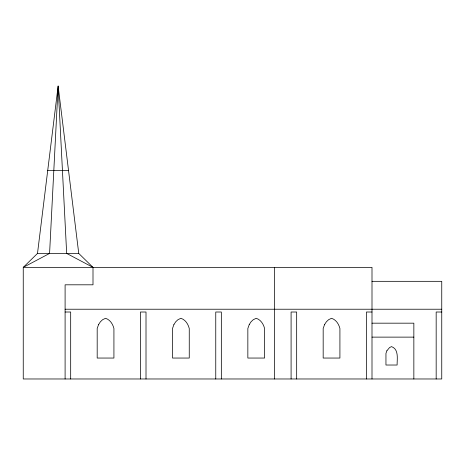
<?xml version="1.0" encoding="UTF-8"?>
<svg xmlns="http://www.w3.org/2000/svg" width="465" height="465" viewBox="0 0 465 465"><rect width="100%" height="100%" fill="white"/><g stroke="black" fill="none" stroke-linecap="round" stroke-linejoin="round"><path stroke-width="0.7" d="M372 281.325L441.75 281.325L441.75 378.975L23.25 378.975L23.25 267.375L37.502 253.425L58.125 86.025L78.748 253.425L93 267.375L93 284.812L65.1 284.812L65.1 378.975M47.738 170.353L68.512 170.353M37.502 253.425L78.748 253.425M65.1 309.225L441.75 309.225M65.1 312.015L70.68 312.015L70.68 378.975M372 312.015L366.42 312.015L366.42 378.975M441.75 312.015L436.17 312.015L436.17 378.975M372 323.175L413.85 323.175L413.85 378.975M372 337.125L413.85 337.125M93 267.375L66.669 253.425L58.125 86.025L49.581 253.425L23.25 267.375L372 267.375L372 378.975M296.67 378.975L296.67 312.015L291.09 312.015L291.09 378.975M274.35 267.375L274.35 378.975M221.34 378.975L221.34 312.015L215.76 312.015L215.76 378.975M146.01 378.975L146.01 312.015L140.43 312.015L140.43 378.975M98.58 324.57L97.185 328.476L97.185 358.05L113.925 358.05L113.925 328.476C112.809 324.07 110.1 319.717 105.555 318.293L102.626 319.688L100.394 321.78L98.58 324.57M173.91 324.57L172.515 328.476L172.515 358.05L189.255 358.05L189.255 328.476C188.139 324.07 185.43 319.717 180.885 318.293L177.956 319.688L175.724 321.78L173.91 324.57M249.24 324.57L247.845 328.476L247.845 358.05L264.585 358.05L264.585 328.476C263.469 324.07 260.76 319.717 256.215 318.293L253.286 319.688L251.054 321.78L249.24 324.57M324.57 324.57L323.175 328.476L323.175 358.05L339.915 358.05L339.915 328.476C338.799 324.07 336.09 319.717 331.545 318.293L328.616 319.688L326.384 321.78L324.57 324.57M386.88 350.796L385.95 353.4L385.95 365.025L397.11 365.025C397.04 358.916 399.04 349.296 391.53 346.611L389.577 347.541L386.88 350.796"/></g></svg>
